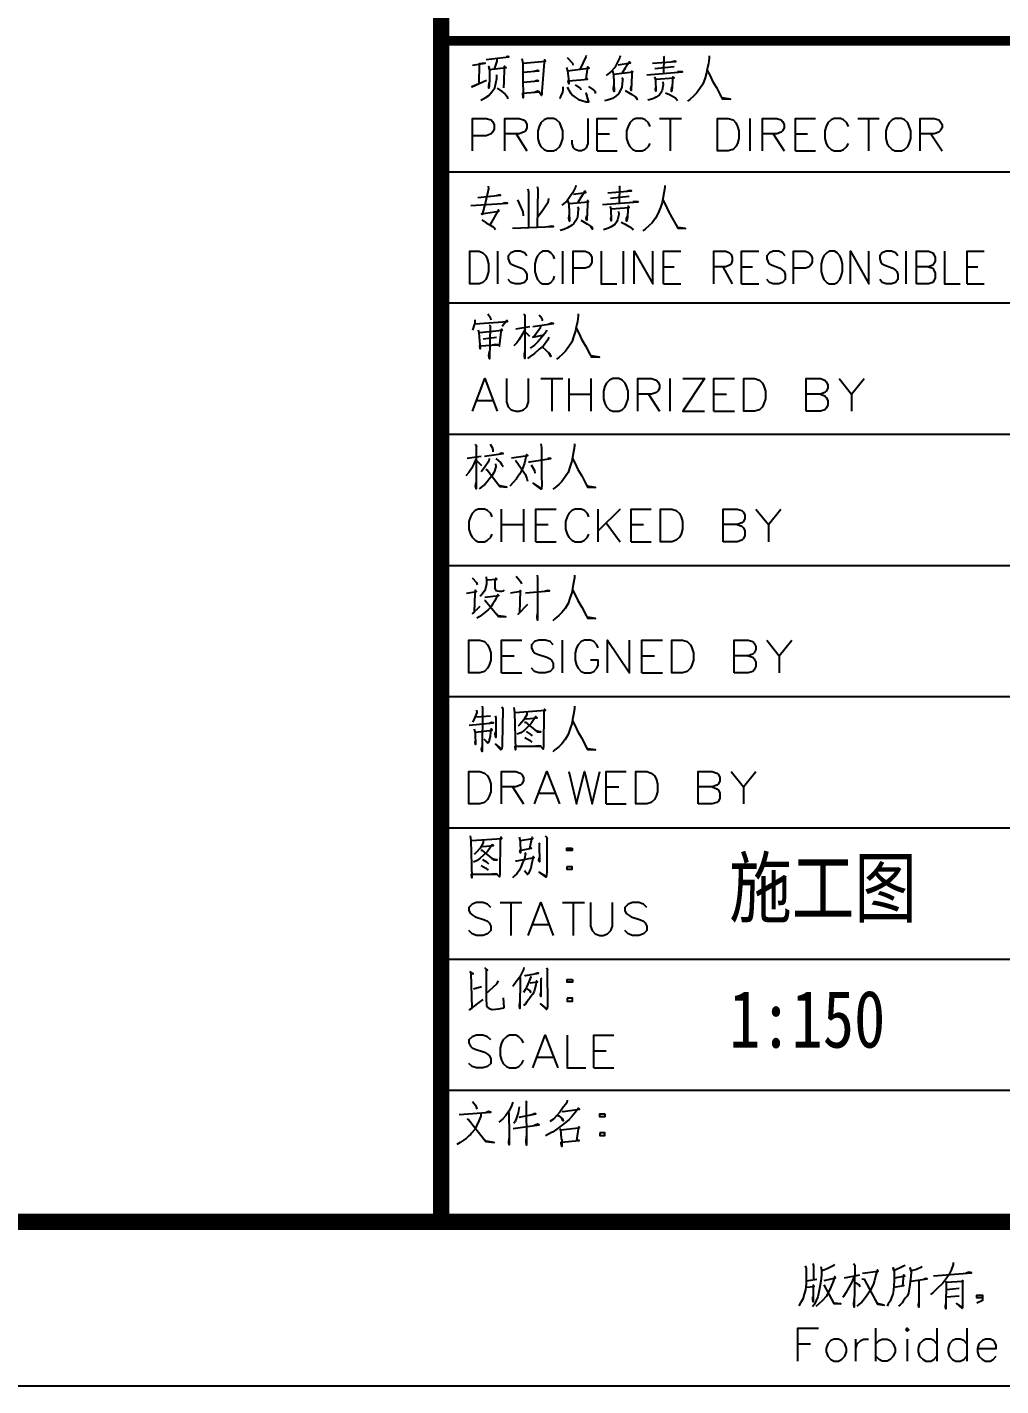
# Model space of a CAD drawing. Extents: x 1417642 to 3570900, y 124798 to 1191112.
# Drawn here: x 1602556 to 1611462, y 124798 to 137223 of the extents above; entities that cross this region are included whole.
import ezdxf

# ---------------------------------------------------------------- set-up
doc = ezdxf.new("R2010")
doc.units = 0
doc.header["$LTSCALE"] = 1000
doc.header["$MEASUREMENT"] = 0
for name, color, linetype in [('PUB_TITLE', 4, 'CONTINUOUS'), ('TEXT', 7, 'CONTINUOUS'), ('图戳', 211, 'CONTINUOUS')]:
    doc.layers.add(name, color=color, linetype=linetype)
doc.styles.add('HZSJ', font='')
doc.styles.get('HZSJ').set_extended_font_data('FangSong_GB2312')

msp = doc.modelspace()

# ---------------------------------------------------------------- linework, layer by layer
at = {"layer": 'PUB_TITLE'}
msp.add_lwpolyline([(1417642.3, 124798.4), (1618342.3, 124798.4), (1618342.3, 250948.4), (1417642.3, 250948.4)], close=True, dxfattribs=at)
at = {"layer": 'PUB_TITLE', "const_width": 150}
msp.add_lwpolyline([(1421392.3, 126298.4), (1616842.3, 126298.4), (1616842.3, 249448.4), (1421392.3, 249448.4)], close=True, dxfattribs=at)
at = {"layer": '图戳'}
for p, q in [((1616842.3, 135898.4), (1606342.3, 135898.4)), ((1616842.3, 134698.4), (1606342.3, 134698.4)), ((1616842.3, 133498.4), (1606342.3, 133498.4)), ((1616842.3, 132298.4), (1606342.3, 132298.4)), ((1616842.3, 131098.4), (1606342.3, 131098.4)), ((1616842.3, 129898.4), (1606342.3, 129898.4)), ((1616842.3, 128698.4), (1606342.3, 128698.4)), ((1616842.3, 127498.4), (1606342.3, 127498.4)), ((1606342.3, 126298.4), (1616842.3, 126298.4))]:
    msp.add_line(p, q, dxfattribs=at)
for points, const_width in [([(1606342.3, 249448.4), (1606342.3, 126298.4)], 150), ([(1616842.3, 137098.4), (1606342.3, 137098.4)], 90)]:
    msp.add_lwpolyline(points, dxfattribs=dict(at, const_width=const_width))
for points in [[(1606755.6, 136927.6), (1606858, 136941.2), (1606960.4, 136951.5), (1606953.6, 136954.9), (1606936.5, 136951.5)], [(1606830.7, 136838.8), (1606854.6, 136913.9), (1606854.6, 136937.8)], [(1607079.9, 136937.8), (1607090.2, 136893.4), (1607090.2, 136729.5), (1607093.6, 136620.3), (1607093.6, 136575.9), (1607090.2, 136620.3), (1607240.4, 136630.5), (1607223.3, 136637.3), (1607196, 136627.1)], [(1607093.6, 136893.4), (1607298.5, 136913.9), (1607288.2, 136924.1), (1607284.8, 136903.7), (1607264.3, 136633.9), (1607264.3, 136610), (1607260.9, 136599.8), (1607237, 136633.9)], [(1607496.5, 136944.6), (1607544.3, 136893.4), (1607547.7, 136876.3)], [(1607670.6, 136965.1), (1607667.2, 136951.5), (1607612.6, 136835.4)], [(1607981.3, 136961.7), (1607977.9, 136944.6), (1607954, 136896.8), (1607930.1, 136855.9), (1607899.4, 136818.3), (1607851.6, 136780.7)], [(1608377.4, 136958.3), (1608380.8, 136951.5), (1608377.4, 136804.6)], [(1608793.9, 136961.7), (1608793.9, 136941.2), (1608787.1, 136890), (1608776.9, 136838.8), (1608770, 136804.6), (1608756.4, 136760.3), (1608735.9, 136702.2), (1608708.6, 136661.2), (1608677.9, 136620.3), (1608650.5, 136593), (1608616.4, 136562.2), (1608595.9, 136545.2)], [(1606629.2, 136876.3), (1606745.3, 136893.4), (1606690.7, 136886.6), (1606687.3, 136705.6), (1606622.4, 136678.3), (1606759, 136739.8)], [(1606916, 136668.1), (1606916, 136695.4), (1606919.5, 136702.2), (1606922.9, 136866.1), (1606936.5, 136852.4), (1606786.3, 136832), (1606779.5, 136862.7), (1606786.3, 136835.4), (1606786.3, 136750), (1606782.9, 136685.1), (1606779.5, 136664.7), (1606779.5, 136678.3), (1606782.9, 136715.9)], [(1607093.6, 136811.5), (1607237, 136825.1), (1607223.3, 136828.5), (1607192.6, 136818.3)], [(1607489.7, 136855.9), (1607499.9, 136825.1), (1607506.7, 136750), (1607510.1, 136705.6), (1607503.3, 136732.9), (1607619.4, 136743.2), (1607680.9, 136746.6), (1607670.6, 136746.6), (1607684.3, 136859.3), (1607697.9, 136849), (1607663.8, 136842.2), (1607499.9, 136821.7)], [(1607909.6, 136821.7), (1607919.9, 136791), (1607926.7, 136633.9), (1607919.9, 136657.8), (1607923.3, 136688.6)], [(1607923.3, 136794.4), (1608097.4, 136814.9), (1608087.2, 136821.7), (1608087.2, 136787.6), (1608083.8, 136715.9), (1608080.3, 136644.2), (1608076.9, 136657.8), (1608080.3, 136685.1)], [(1607960.8, 136879.8), (1608073.5, 136896.8), (1608066.7, 136907.1), (1608025.7, 136849), (1607998.4, 136804.6)], [(1608223.7, 136787.6), (1608551.5, 136814.9), (1608531, 136814.9), (1608503.7, 136814.9)], [(1608275, 136893.4), (1608490.1, 136910.5), (1608479.8, 136913.9), (1608452.5, 136907.1)], [(1608473, 136859.3), (1608298.9, 136842.2)], [(1608776.9, 136828.5), (1608800.8, 136784.2), (1608824.7, 136729.5), (1608862.2, 136671.5), (1608896.4, 136603.2), (1608913.5, 136569.1), (1608988.6, 136565.6), (1608913.5, 136575.9), (1608896.4, 136599.8)], [(1606704.4, 136555.4), (1606745.3, 136575.9), (1606779.5, 136599.8), (1606806.8, 136630.5), (1606834.1, 136668.1), (1606844.3, 136712.5), (1606851.2, 136753.4), (1606851.2, 136787.6)], [(1607093.6, 136719.3), (1607233.6, 136732.9), (1607219.9, 136736.4), (1607196, 136726.1)], [(1607455.5, 136678.3), (1607455.5, 136654.4), (1607452.1, 136627.1), (1607441.9, 136603.2), (1607431.6, 136579.3), (1607428.2, 136569.1)], [(1607496.5, 136674.9), (1607510.1, 136647.6), (1607527.2, 136623.7), (1607547.7, 136599.8), (1607571.6, 136579.3), (1607598.9, 136562.2), (1607629.6, 136552), (1607670.6, 136541.7), (1607694.5, 136541.7), (1607670.6, 136620.3), (1607687.7, 136541.7), (1607691.1, 136541.7)], [(1607568.2, 136695.4), (1607609.2, 136668.1), (1607616, 136661.2), (1607619.4, 136651)], [(1607691.1, 136681.7), (1607738.9, 136647.6), (1607749.2, 136637.3), (1607756, 136616.9)], [(1607995, 136763.7), (1608005.2, 136750), (1608001.8, 136739.8), (1607995, 136674.9), (1607981.3, 136640.8), (1607964.3, 136613.4), (1607940.4, 136593), (1607909.6, 136572.5), (1607872.1, 136558.8), (1607837.9, 136548.6)], [(1608370.6, 136722.7), (1608374, 136695.4), (1608363.7, 136647.6), (1608353.5, 136623.7), (1608339.8, 136603.2), (1608309.1, 136582.7), (1608278.4, 136569.1), (1608234, 136555.4)], [(1608295.5, 136770.5), (1608302.3, 136743.2), (1608305.7, 136637.3), (1608302.3, 136654.4), (1608305.7, 136674.9)], [(1608305.7, 136746.6), (1608473, 136760.3), (1608462.8, 136770.5), (1608459.3, 136743.2), (1608455.9, 136668.1), (1608449.1, 136633.9), (1608449.1, 136657.8), (1608455.9, 136678.3)], [(1606854.6, 136664.7), (1606895.6, 136637.3), (1606929.7, 136610), (1606943.4, 136593), (1606953.6, 136569.1)], [(1608025.7, 136644.2), (1608087.2, 136606.6), (1608114.5, 136589.5), (1608128.1, 136579.3), (1608135, 136562.2), (1608117.9, 136586.1)], [(1608394.5, 136623.7), (1608432, 136606.6), (1608466.2, 136589.5), (1608486.7, 136575.9), (1608496.9, 136565.6), (1608503.7, 136552)], [(1606629.2, 136091), (1606629.2, 136388.1), (1606755.6, 136388.1), (1606800, 136374.4), (1606813.6, 136360.8), (1606827.3, 136333.5), (1606827.3, 136289.1), (1606813.6, 136261.8), (1606800, 136248.1), (1606755.6, 136231), (1606629.2, 136231)], [(1606926.3, 136091), (1606926.3, 136388.1), (1607056, 136388.1), (1607097, 136374.4), (1607114.1, 136360.8), (1607127.7, 136333.5), (1607127.7, 136302.7), (1607114.1, 136275.4), (1607097, 136261.8), (1607056, 136248.1), (1606926.3, 136248.1)], [(1607312.1, 136388.1), (1607284.8, 136374.4), (1607254.1, 136347.1), (1607240.4, 136316.4), (1607226.8, 136275.4), (1607226.8, 136203.7), (1607240.4, 136159.3), (1607254.1, 136132), (1607284.8, 136104.7), (1607312.1, 136091), (1607370.2, 136091), (1607397.5, 136104.7), (1607428.2, 136132), (1607441.9, 136159.3), (1607455.5, 136203.7), (1607455.5, 136275.4), (1607441.9, 136316.4), (1607428.2, 136347.1), (1607397.5, 136374.4), (1607370.2, 136388.1), (1607312.1, 136388.1), (1607312.1, 136388.1)], [(1607684.3, 136388.1), (1607684.3, 136159.3), (1607670.6, 136118.4), (1607653.5, 136104.7), (1607626.2, 136091), (1607598.9, 136091), (1607568.2, 136104.7), (1607554.5, 136118.4), (1607540.9, 136159.3), (1607540.9, 136190.1)], [(1607769.6, 136091), (1607769.6, 136388.1), (1607954, 136388.1)], [(1608254.5, 136316.4), (1608240.8, 136347.1), (1608210.1, 136374.4), (1608182.8, 136388.1), (1608124.7, 136388.1), (1608097.4, 136374.4), (1608070.1, 136347.1), (1608053, 136316.4), (1608039.4, 136275.4), (1608039.4, 136203.7), (1608053, 136159.3), (1608070.1, 136132), (1608097.4, 136104.7), (1608124.7, 136091), (1608182.8, 136091), (1608210.1, 136104.7), (1608240.8, 136132), (1608254.5, 136159.3)], [(1608339.8, 136388.1), (1608541.3, 136388.1)], [(1608438.9, 136388.1), (1608438.9, 136091)], [(1608869.1, 136091), (1608869.1, 136388.1), (1608968.1, 136388.1), (1609012.5, 136374.4), (1609039.8, 136347.1), (1609053.4, 136316.4), (1609067.1, 136275.4), (1609067.1, 136203.7), (1609053.4, 136159.3), (1609039.8, 136132), (1609012.5, 136104.7), (1608968.1, 136091), (1608869.1, 136091), (1608869.1, 136091)], [(1609169.5, 136091), (1609169.5, 136388.1)], [(1609282.2, 136091), (1609282.2, 136388.1), (1609412, 136388.1), (1609452.9, 136374.4), (1609466.6, 136360.8), (1609480.2, 136333.5), (1609480.2, 136302.7), (1609466.6, 136275.4), (1609452.9, 136261.8), (1609412, 136248.1), (1609282.2, 136248.1)], [(1609582.7, 136091), (1609582.7, 136388.1), (1609767, 136388.1)], [(1610067.5, 136316.4), (1610053.9, 136347.1), (1610023.1, 136374.4), (1609995.8, 136388.1), (1609937.8, 136388.1), (1609910.4, 136374.4), (1609879.7, 136347.1), (1609866.1, 136316.4), (1609852.4, 136275.4), (1609852.4, 136203.7), (1609866.1, 136159.3), (1609879.7, 136132), (1609910.4, 136104.7), (1609937.8, 136091), (1609995.8, 136091), (1610023.1, 136104.7), (1610053.9, 136132), (1610067.5, 136159.3)], [(1610152.9, 136388.1), (1610350.9, 136388.1)], [(1610251.9, 136388.1), (1610251.9, 136091)], [(1610494.3, 136388.1), (1610467, 136374.4), (1610439.7, 136347.1), (1610422.6, 136316.4), (1610408.9, 136275.4), (1610408.9, 136203.7), (1610422.6, 136159.3), (1610439.7, 136132), (1610467, 136104.7), (1610494.3, 136091), (1610552.3, 136091), (1610579.7, 136104.7), (1610610.4, 136132), (1610624.1, 136159.3), (1610637.7, 136203.7), (1610637.7, 136275.4), (1610624.1, 136316.4), (1610610.4, 136347.1), (1610579.7, 136374.4), (1610552.3, 136388.1), (1610494.3, 136388.1), (1610494.3, 136388.1)], [(1610723.1, 136091), (1610723.1, 136388.1), (1610852.8, 136388.1), (1610893.8, 136374.4), (1610907.4, 136360.8), (1610924.5, 136333.5), (1610924.5, 136302.7), (1610907.4, 136275.4), (1610893.8, 136261.8), (1610852.8, 136248.1), (1610723.1, 136248.1)], [(1607028.7, 136248.1), (1607127.7, 136091)], [(1607769.6, 136248.1), (1607882.3, 136248.1)], [(1609381.2, 136248.1), (1609480.2, 136091)], [(1609582.7, 136248.1), (1609695.3, 136248.1)], [(1610822.1, 136248.1), (1610924.5, 136091)], [(1607769.6, 136091), (1607954, 136091)], [(1609582.7, 136091), (1609767, 136091)], [(1606677, 135664.2), (1606885.3, 135688.1), (1606871.7, 135688.1), (1606847.8, 135681.3)], [(1606772.6, 135770.1), (1606776.1, 135746.2), (1606748.7, 135623.3), (1606718, 135510.6), (1606711.2, 135517.4), (1606871.7, 135541.3), (1606868.2, 135551.6), (1606789.7, 135418.4)], [(1607134.6, 135746.2), (1607141.4, 135715.5), (1607141.4, 135391.1)], [(1607219.9, 135766.7), (1607226.8, 135742.8), (1607219.9, 135394.5)], [(1607575, 135776.9), (1607571.6, 135759.8), (1607547.7, 135712), (1607520.4, 135671.1), (1607493.1, 135633.5), (1607445.3, 135596)], [(1607554.5, 135695), (1607667.2, 135712), (1607657, 135722.3), (1607619.4, 135664.2), (1607592.1, 135619.9)], [(1607868.7, 135708.6), (1608083.8, 135725.7), (1608070.1, 135729.1), (1608042.8, 135722.3)], [(1607971.1, 135773.5), (1607974.5, 135763.3), (1607971.1, 135619.9)], [(1608387.6, 135776.9), (1608387.6, 135756.4), (1608380.8, 135705.2), (1608370.6, 135654), (1608363.7, 135619.9), (1608350.1, 135575.5), (1608326.2, 135517.4), (1608302.3, 135476.5), (1608271.6, 135435.5), (1608244.2, 135408.2), (1608210.1, 135377.4), (1608186.2, 135360.4)], [(1606615.6, 135592.5), (1606950.2, 135613), (1606933.1, 135616.4), (1606912.6, 135613)], [(1607042.4, 135643.8), (1607090.2, 135534.5), (1607093.6, 135496.9)], [(1607325.8, 135657.4), (1607318.9, 135616.4), (1607274.6, 135551.6), (1607223.3, 135483.3)], [(1607588.7, 135578.9), (1607598.9, 135565.2), (1607595.5, 135555), (1607588.7, 135486.7), (1607575, 135456), (1607557.9, 135428.7), (1607534, 135408.2), (1607499.9, 135387.7), (1607465.8, 135374), (1607431.6, 135363.8)], [(1607499.9, 135636.9), (1607510.1, 135606.2), (1607517, 135449.1), (1607510.1, 135473), (1607513.6, 135503.8)], [(1607513.6, 135609.6), (1607691.1, 135626.7), (1607680.9, 135636.9), (1607680.9, 135602.8), (1607677.5, 135531.1), (1607674, 135459.4), (1607670.6, 135473), (1607674, 135500.4)], [(1607817.4, 135602.8), (1608145.2, 135626.7), (1608124.7, 135630.1), (1608097.4, 135626.7)], [(1607889.1, 135585.7), (1607896, 135558.4), (1607899.4, 135452.6), (1607896, 135469.6), (1607899.4, 135490.1)], [(1608063.3, 135674.5), (1607892.6, 135657.4)], [(1607899.4, 135561.8), (1608063.3, 135575.5), (1608053, 135585.7), (1608049.6, 135558.4), (1608046.2, 135483.3), (1608039.4, 135449.1), (1608039.4, 135473), (1608046.2, 135493.5)], [(1608370.6, 135643.8), (1608394.5, 135599.4), (1608418.4, 135544.7), (1608452.5, 135483.3), (1608490.1, 135418.4), (1608507.1, 135384.3), (1608578.8, 135380.9), (1608507.1, 135391.1), (1608490.1, 135415)], [(1606714.6, 135462.8), (1606755.6, 135435.5), (1606782.9, 135418.4), (1606813.6, 135401.3), (1606827.3, 135387.7), (1606837.5, 135370.6)], [(1607619.4, 135459.4), (1607680.9, 135421.8), (1607708.2, 135404.8), (1607721.8, 135394.5), (1607728.7, 135377.4), (1607711.6, 135401.3)], [(1607964.3, 135537.9), (1607967.7, 135510.6), (1607957.4, 135462.8), (1607947.2, 135438.9), (1607930.1, 135418.4), (1607899.4, 135397.9), (1607872.1, 135384.3), (1607827.7, 135370.6)], [(1607988.2, 135438.9), (1608025.7, 135421.8), (1608056.4, 135404.8), (1608080.3, 135391.1), (1608090.6, 135380.9), (1608097.4, 135367.2)], [(1606994.6, 135384.3), (1607370.2, 135401.3), (1607356.5, 135404.8), (1607318.9, 135397.9)], [(1606605.3, 134875.5), (1606605.3, 135176), (1606690.7, 135176), (1606724.8, 135158.9), (1606752.2, 135131.6), (1606762.4, 135104.3), (1606776.1, 135059.9), (1606776.1, 134988.2), (1606762.4, 134947.2), (1606752.2, 134916.5), (1606724.8, 134889.2), (1606690.7, 134875.5), (1606605.3, 134875.5), (1606605.3, 134875.5)], [(1606861.4, 134875.5), (1606861.4, 135176)], [(1607127.7, 135131.6), (1607103.8, 135158.9), (1607066.3, 135176), (1607018.5, 135176), (1606980.9, 135158.9), (1606957, 135131.6), (1606957, 135104.3), (1606967.3, 135073.6), (1606980.9, 135059.9), (1607004.8, 135046.2), (1607076.5, 135018.9), (1607103.8, 135001.9), (1607114.1, 134988.2), (1607127.7, 134960.9), (1607127.7, 134916.5), (1607103.8, 134889.2), (1607066.3, 134875.5), (1607018.5, 134875.5), (1606980.9, 134889.2), (1606957, 134916.5)], [(1607380.4, 135104.3), (1607370.2, 135131.6), (1607346.3, 135158.9), (1607322.4, 135176), (1607271.1, 135176), (1607247.2, 135158.9), (1607223.3, 135131.6), (1607213.1, 135104.3), (1607199.4, 135059.9), (1607199.4, 134988.2), (1607213.1, 134947.2), (1607223.3, 134916.5), (1607247.2, 134889.2), (1607271.1, 134875.5), (1607322.4, 134875.5), (1607346.3, 134889.2), (1607370.2, 134916.5), (1607380.4, 134947.2)], [(1607455.5, 134875.5), (1607455.5, 135176)], [(1607551.1, 134875.5), (1607551.1, 135176), (1607660.4, 135176), (1607697.9, 135158.9), (1607708.2, 135145.3), (1607721.8, 135117.9), (1607721.8, 135073.6), (1607708.2, 135046.2), (1607697.9, 135032.6), (1607660.4, 135018.9), (1607551.1, 135018.9)], [(1607807.2, 135176), (1607807.2, 134875.5), (1607950.6, 134875.5)], [(1608012.1, 134875.5), (1608012.1, 135176)], [(1608107.7, 134875.5), (1608107.7, 135176), (1608278.4, 134875.5), (1608278.4, 135176)], [(1608377.4, 134875.5), (1608377.4, 135176), (1608534.5, 135176)], [(1608838.3, 134875.5), (1608838.3, 135176), (1608947.6, 135176), (1608981.7, 135158.9), (1608995.4, 135145.3), (1609005.6, 135117.9), (1609005.6, 135087.2), (1608995.4, 135059.9), (1608981.7, 135046.2), (1608947.6, 135032.6), (1608838.3, 135032.6)], [(1609091, 134875.5), (1609091, 135176), (1609248.1, 135176)], [(1609490.5, 135131.6), (1609466.6, 135158.9), (1609432.4, 135176), (1609381.2, 135176), (1609347.1, 135158.9), (1609323.2, 135131.6), (1609323.2, 135104.3), (1609333.4, 135073.6), (1609347.1, 135059.9), (1609371, 135046.2), (1609442.7, 135018.9), (1609466.6, 135001.9), (1609480.2, 134988.2), (1609490.5, 134960.9), (1609490.5, 134916.5), (1609466.6, 134889.2), (1609432.4, 134875.5), (1609381.2, 134875.5), (1609347.1, 134889.2), (1609323.2, 134916.5)], [(1609565.6, 134875.5), (1609565.6, 135176), (1609674.9, 135176), (1609709, 135158.9), (1609722.7, 135145.3), (1609736.3, 135117.9), (1609736.3, 135073.6), (1609722.7, 135046.2), (1609709, 135032.6), (1609674.9, 135018.9), (1609565.6, 135018.9)], [(1609893.4, 135176), (1609869.5, 135158.9), (1609842.2, 135131.6), (1609831.9, 135104.3), (1609818.3, 135059.9), (1609818.3, 134988.2), (1609831.9, 134947.2), (1609842.2, 134916.5), (1609869.5, 134889.2), (1609893.4, 134875.5), (1609941.2, 134875.5), (1609965.1, 134889.2), (1609989, 134916.5), (1610002.6, 134947.2), (1610012.9, 134988.2), (1610012.9, 135059.9), (1610002.6, 135104.3), (1609989, 135131.6), (1609965.1, 135158.9), (1609941.2, 135176), (1609893.4, 135176), (1609893.4, 135176)], [(1610088, 134875.5), (1610088, 135176), (1610255.3, 134875.5), (1610255.3, 135176)], [(1610521.6, 135131.6), (1610497.7, 135158.9), (1610463.6, 135176), (1610412.4, 135176), (1610378.2, 135158.9), (1610354.3, 135131.6), (1610354.3, 135104.3), (1610364.6, 135073.6), (1610378.2, 135059.9), (1610402.1, 135046.2), (1610473.8, 135018.9), (1610497.7, 135001.9), (1610511.4, 134988.2), (1610521.6, 134960.9), (1610521.6, 134916.5), (1610497.7, 134889.2), (1610463.6, 134875.5), (1610412.4, 134875.5), (1610378.2, 134889.2), (1610354.3, 134916.5)], [(1610596.7, 134875.5), (1610596.7, 135176)], [(1610692.3, 134875.5), (1610692.3, 135176), (1610801.6, 135176), (1610839.2, 135158.9), (1610849.4, 135145.3), (1610863.1, 135117.9), (1610863.1, 135087.2), (1610849.4, 135059.9), (1610839.2, 135046.2), (1610801.6, 135032.6), (1610692.3, 135032.6)], [(1610948.4, 135176), (1610948.4, 134875.5), (1611091.8, 134875.5)], [(1611153.3, 134875.5), (1611153.3, 135176), (1611310.3, 135176)], [(1608377.4, 135032.6), (1608473, 135032.6)], [(1608920.3, 135032.6), (1609005.6, 134875.5)], [(1609091, 135032.6), (1609190, 135032.6)], [(1610801.6, 135032.6), (1610839.2, 135018.9), (1610849.4, 135001.9), (1610863.1, 134974.5), (1610863.1, 134930.2), (1610849.4, 134902.8), (1610839.2, 134889.2), (1610801.6, 134875.5), (1610692.3, 134875.5)], [(1611153.3, 135032.6), (1611252.3, 135032.6)], [(1608377.4, 134875.5), (1608534.5, 134875.5)], [(1609091, 134875.5), (1609248.1, 134875.5)], [(1611153.3, 134875.5), (1611310.3, 134875.5)], [(1606769.2, 134602.4), (1606789.7, 134571.6), (1606796.5, 134547.7)], [(1607097, 134599), (1607110.7, 134585.3), (1607107.3, 134588.7), (1607107.3, 134192.7), (1607103.8, 134223.4), (1607107.3, 134257.5)], [(1607240.4, 134592.1), (1607264.3, 134561.4), (1607267.7, 134547.7), (1607264.3, 134537.5)], [(1607595.5, 134602.4), (1607595.5, 134581.9), (1607588.7, 134530.7), (1607578.4, 134479.5), (1607571.6, 134445.3), (1607557.9, 134400.9), (1607537.5, 134342.9), (1607510.1, 134301.9), (1607479.4, 134260.9), (1607452.1, 134233.6), (1607418, 134202.9), (1607397.5, 134185.8)], [(1606649.7, 134547.7), (1606649.7, 134517), (1606642.9, 134493.1), (1606636.1, 134469.2), (1606629.2, 134452.1)], [(1606649.7, 134510.2), (1606950.2, 134530.7), (1606943.4, 134540.9), (1606902.4, 134486.3)], [(1606680.5, 134455.6), (1606687.3, 134428.2), (1606700.9, 134281.4), (1606697.5, 134308.7), (1606861.4, 134319), (1606844.3, 134322.4), (1606806.8, 134315.6)], [(1606861.4, 134319), (1606875.1, 134305.3), (1606895.6, 134462.4), (1606902.4, 134448.7), (1606694.1, 134428.2)], [(1606782.9, 134499.9), (1606789.7, 134493.1), (1606786.3, 134189.2), (1606779.5, 134220), (1606786.3, 134257.5)], [(1607110.7, 134459), (1607079.9, 134407.8), (1607056, 134366.8), (1607035.5, 134336.1), (1607008.2, 134308.7)], [(1607155.1, 134482.9), (1607025.3, 134462.4)], [(1607110.7, 134438.5), (1607151.6, 134397.5)], [(1607305.3, 134452.1), (1607301.9, 134438.5), (1607264.3, 134387.3), (1607260.9, 134383.9), (1607230.2, 134349.7), (1607196, 134315.6), (1607158.5, 134288.3)], [(1607182.4, 134486.3), (1607370.2, 134513.6), (1607356.5, 134517), (1607329.2, 134506.8)], [(1607250.7, 134489.7), (1607247.2, 134469.2), (1607189.2, 134390.7), (1607182.4, 134387.3), (1607284.8, 134411.2)], [(1607578.4, 134469.2), (1607602.3, 134424.8), (1607626.2, 134370.2), (1607663.8, 134308.7), (1607697.9, 134243.9), (1607715, 134209.7), (1607790.1, 134206.3), (1607715, 134216.6), (1607697.9, 134240.5)], [(1606728.3, 134373.6), (1606847.8, 134387.3)], [(1607329.2, 134387.3), (1607318.9, 134363.4), (1607278, 134308.7), (1607240.4, 134278), (1607196, 134240.5), (1607158.5, 134213.1), (1607131.2, 134192.7)], [(1607267.7, 134298.5), (1607332.6, 134240.5), (1607346.3, 134213.1), (1607325.8, 134247.3)], [(1606629.2, 133711.2), (1606741.9, 134011.7), (1606854.6, 133711.2)], [(1606939.9, 134011.7), (1606939.9, 133796.6), (1606957, 133752.2), (1606984.3, 133724.9), (1607028.7, 133711.2), (1607056, 133711.2), (1607097, 133724.9), (1607127.7, 133752.2), (1607141.4, 133796.6), (1607141.4, 134011.7)], [(1607254.1, 134011.7), (1607455.5, 134011.7)], [(1607356.5, 134011.7), (1607356.5, 133711.2)], [(1607513.6, 133711.2), (1607513.6, 134011.7)], [(1607711.6, 134011.7), (1607711.6, 133711.2)], [(1607913, 134011.7), (1607882.3, 133994.6), (1607855, 133967.3), (1607841.3, 133940), (1607827.7, 133895.6), (1607827.7, 133823.9), (1607841.3, 133782.9), (1607855, 133752.2), (1607882.3, 133724.9), (1607913, 133711.2), (1607967.7, 133711.2), (1607998.4, 133724.9), (1608025.7, 133752.2), (1608039.4, 133782.9), (1608053, 133823.9), (1608053, 133895.6), (1608039.4, 133940), (1608025.7, 133967.3), (1607998.4, 133994.6), (1607967.7, 134011.7), (1607913, 134011.7), (1607913, 134011.7)], [(1608141.8, 133711.2), (1608141.8, 134011.7), (1608268.1, 134011.7), (1608312.5, 133994.6), (1608326.2, 133981), (1608339.8, 133953.6), (1608339.8, 133922.9), (1608326.2, 133895.6), (1608312.5, 133881.9), (1608268.1, 133868.3), (1608141.8, 133868.3)], [(1608438.9, 133711.2), (1608438.9, 134011.7)], [(1608554.9, 134011.7), (1608753, 134011.7), (1608554.9, 133711.2), (1608753, 133711.2)], [(1608838.3, 133711.2), (1608838.3, 134011.7), (1609026.1, 134011.7)], [(1609111.5, 133711.2), (1609111.5, 134011.7), (1609210.5, 134011.7), (1609254.9, 133994.6), (1609282.2, 133967.3), (1609295.9, 133940), (1609309.5, 133895.6), (1609309.5, 133823.9), (1609295.9, 133782.9), (1609282.2, 133752.2), (1609254.9, 133724.9), (1609210.5, 133711.2), (1609111.5, 133711.2), (1609111.5, 133711.2)], [(1609681.7, 133711.2), (1609681.7, 134011.7), (1609811.4, 134011.7), (1609852.4, 133994.6), (1609866.1, 133981), (1609879.7, 133953.6), (1609879.7, 133922.9), (1609866.1, 133895.6), (1609852.4, 133881.9), (1609811.4, 133868.3), (1609681.7, 133868.3)], [(1609982.2, 134011.7), (1610094.8, 133868.3), (1610210.9, 134011.7)], [(1607513.6, 133868.3), (1607711.6, 133868.3)], [(1608240.8, 133868.3), (1608339.8, 133711.2)], [(1608838.3, 133868.3), (1608954.4, 133868.3)], [(1609811.4, 133868.3), (1609852.4, 133851.2), (1609866.1, 133837.6), (1609879.7, 133810.2), (1609879.7, 133765.9), (1609866.1, 133738.5), (1609852.4, 133724.9), (1609811.4, 133711.2), (1609681.7, 133711.2)], [(1610094.8, 133868.3), (1610094.8, 133711.2)], [(1606670.2, 133810.2), (1606813.6, 133810.2)], [(1608838.3, 133711.2), (1609026.1, 133711.2)], [(1606653.1, 133410.8), (1606670.2, 133390.3), (1606663.4, 133397.1), (1606663.4, 133001), (1606656.6, 133024.9), (1606663.4, 133059.1)], [(1606738.5, 133301.5), (1606909.2, 133325.4), (1606895.6, 133328.8), (1606878.5, 133322)], [(1606789.7, 133410.8), (1606810.2, 133380), (1606817, 133359.5), (1606817, 133339.1)], [(1607254.1, 133414.2), (1607260.9, 133376.6), (1607260.9, 133130.8), (1607260.9, 133124), (1607264.3, 133038.6), (1607260.9, 133004.5), (1607257.5, 132997.6), (1607185.8, 133052.3), (1607257.5, 133004.5)], [(1607561.4, 133414.2), (1607561.4, 133390.3), (1607554.5, 133339.1), (1607544.3, 133287.8), (1607537.5, 133253.7), (1607523.8, 133209.3), (1607503.3, 133151.3), (1607476, 133110.3), (1607445.3, 133069.3), (1607418, 133042), (1607383.8, 133011.3), (1607363.3, 132997.6)], [(1606663.4, 133277.6), (1606642.9, 133229.8), (1606619, 133188.8), (1606595.1, 133151.3), (1606567.8, 133120.5)], [(1606707.8, 133298.1), (1606581.4, 133277.6)], [(1606666.8, 133260.5), (1606711.2, 133216.1)], [(1606840.9, 133229.8), (1606844.3, 133202.5), (1606827.3, 133154.7), (1606806.8, 133120.5), (1606782.9, 133089.8), (1606762.4, 133065.9), (1606741.9, 133042), (1606718, 133021.5), (1606690.7, 133001)], [(1606782.9, 133277.6), (1606779.5, 133253.7), (1606745.3, 133205.9), (1606721.4, 133171.8), (1606707.8, 133158.1)], [(1606844.3, 133277.6), (1606885.3, 133243.5), (1606895.6, 133226.4), (1606909.2, 133205.9)], [(1606987.7, 133284.4), (1607134.6, 133304.9), (1607124.3, 133315.2), (1607114.1, 133277.6), (1607103.8, 133236.6), (1607090.2, 133192.2), (1607062.9, 133137.6), (1607032.1, 133096.6), (1607028.7, 133089.8), (1607001.4, 133059.1), (1606970.7, 133024.9)], [(1607021.9, 133263.9), (1607110.7, 133134.2), (1607127.7, 133096.6), (1607131.2, 133072.7)], [(1607141.4, 133250.3), (1607151.6, 133246.9), (1607346.3, 133277.6), (1607332.6, 133281), (1607318.9, 133277.6)], [(1607165.3, 133219.6), (1607196, 133168.3), (1607199.4, 133144.4)], [(1607544.3, 133277.6), (1607568.2, 133233.2), (1607592.1, 133178.6), (1607629.6, 133120.5), (1607663.8, 133052.3), (1607680.9, 133018.1), (1607756, 133014.7), (1607680.9, 133024.9), (1607663.8, 133048.8)], [(1606752.2, 133182), (1606762.4, 133175.2), (1606878.5, 133021.5), (1606943.4, 133018.1), (1606881.9, 133028.4), (1606864.8, 133042)], [(1606810.2, 132745), (1606796.5, 132775.7), (1606765.8, 132803), (1606738.5, 132816.7), (1606680.5, 132816.7), (1606653.1, 132803), (1606625.8, 132775.7), (1606612.2, 132745), (1606595.1, 132704), (1606595.1, 132632.3), (1606612.2, 132587.9), (1606625.8, 132560.6), (1606653.1, 132533.3), (1606680.5, 132516.2), (1606738.5, 132516.2), (1606765.8, 132533.3), (1606796.5, 132560.6), (1606810.2, 132587.9)], [(1606895.6, 132516.2), (1606895.6, 132816.7)], [(1607097, 132816.7), (1607097, 132516.2)], [(1607209.7, 132516.2), (1607209.7, 132816.7), (1607394.1, 132816.7)], [(1607694.5, 132745), (1607680.9, 132775.7), (1607653.5, 132803), (1607622.8, 132816.7), (1607568.2, 132816.7), (1607537.5, 132803), (1607510.1, 132775.7), (1607496.5, 132745), (1607479.4, 132704), (1607479.4, 132632.3), (1607496.5, 132587.9), (1607510.1, 132560.6), (1607537.5, 132533.3), (1607568.2, 132516.2), (1607622.8, 132516.2), (1607653.5, 132533.3), (1607680.9, 132560.6), (1607694.5, 132587.9)], [(1607981.3, 132816.7), (1607779.9, 132618.6)], [(1607779.9, 132516.2), (1607779.9, 132816.7)], [(1608080.3, 132516.2), (1608080.3, 132816.7), (1608264.7, 132816.7)], [(1608350.1, 132516.2), (1608350.1, 132816.7), (1608452.5, 132816.7), (1608493.5, 132803), (1608524.2, 132775.7), (1608537.9, 132745), (1608551.5, 132704), (1608551.5, 132632.3), (1608537.9, 132587.9), (1608524.2, 132560.6), (1608493.5, 132533.3), (1608452.5, 132516.2), (1608350.1, 132516.2), (1608350.1, 132516.2)], [(1608923.7, 132516.2), (1608923.7, 132816.7), (1609050, 132816.7), (1609094.4, 132803), (1609108.1, 132789.3), (1609121.7, 132762), (1609121.7, 132731.3), (1609108.1, 132704), (1609094.4, 132690.3), (1609050, 132676.7), (1608923.7, 132676.7)], [(1609220.7, 132816.7), (1609336.8, 132676.7), (1609449.5, 132816.7)], [(1606895.6, 132676.7), (1607097, 132676.7)], [(1607209.7, 132676.7), (1607322.4, 132676.7)], [(1607851.6, 132690.3), (1607981.3, 132516.2)], [(1608080.3, 132676.7), (1608193, 132676.7)], [(1609050, 132676.7), (1609094.4, 132659.6), (1609108.1, 132645.9), (1609121.7, 132618.6), (1609121.7, 132574.2), (1609108.1, 132546.9), (1609094.4, 132533.3), (1609050, 132516.2), (1608923.7, 132516.2)], [(1609336.8, 132676.7), (1609336.8, 132516.2)], [(1607209.7, 132516.2), (1607394.1, 132516.2)], [(1608080.3, 132516.2), (1608264.7, 132516.2)], [(1607028.7, 132202.1), (1607056, 132167.9), (1607069.7, 132154.3), (1607076.5, 132133.8)], [(1607219.9, 132212.3), (1607223.3, 132188.4), (1607223.3, 131799.2), (1607219.9, 131826.5), (1607223.3, 131860.6)], [(1607561.4, 132212.3), (1607561.4, 132188.4), (1607554.5, 132140.6), (1607544.3, 132089.4), (1607537.5, 132051.8), (1607523.8, 132010.9), (1607503.3, 131952.8), (1607476, 131908.4), (1607445.3, 131870.9), (1607418, 131843.6), (1607383.8, 131812.8), (1607363.3, 131795.8)], [(1606625.8, 132188.4), (1606666.8, 132144), (1606673.6, 132123.5)], [(1606755.6, 132195.2), (1606759, 132164.5), (1606759, 132133.8), (1606752.2, 132103.1), (1606741.9, 132072.3), (1606728.3, 132051.8), (1606714.6, 132034.8), (1606700.9, 132017.7)], [(1606762.4, 132167.9), (1606851.2, 132174.8), (1606844.3, 132185), (1606834.1, 132157.7), (1606834.1, 132137.2), (1606834.1, 132116.7), (1606834.1, 132092.8), (1606837.5, 132082.6), (1606844.3, 132072.3), (1606858, 132068.9), (1606875.1, 132065.5), (1606899, 132065.5), (1606912.6, 132068.9), (1606922.9, 132075.7)], [(1607544.3, 132079.2), (1607568.2, 132031.4), (1607592.1, 131980.1), (1607629.6, 131918.7), (1607663.8, 131853.8), (1607680.9, 131819.7), (1607756, 131816.3), (1607680.9, 131826.5), (1607663.8, 131850.4)], [(1606574.6, 132048.4), (1606666.8, 132062.1), (1606653.1, 132075.7), (1606649.7, 132048.4), (1606646.3, 131874.3), (1606629.2, 131860.6), (1606700.9, 131928.9)], [(1606741.9, 132010.9), (1606871.7, 132024.5), (1606861.4, 132034.8), (1606847.8, 132010.9), (1606834.1, 131976.7), (1606817, 131949.4), (1606800, 131925.5), (1606772.6, 131894.8), (1606741.9, 131870.9), (1606711.2, 131847), (1606690.7, 131829.9), (1606670.2, 131819.7)], [(1606738.5, 131980.1), (1606745.3, 131980.1), (1606868.2, 131833.3), (1606933.1, 131829.9), (1606868.2, 131840.2), (1606851.2, 131853.8)], [(1606977.5, 132051.8), (1607073.1, 132065.5), (1607066.3, 132072.3), (1607059.4, 131867.5), (1607045.8, 131853.8), (1607134.6, 131946)], [(1607114.1, 132051.8), (1607332.6, 132068.9), (1607318.9, 132072.3), (1607291.6, 132065.5)], [(1606595.1, 131317.8), (1606595.1, 131618.2), (1606697.5, 131618.2), (1606738.5, 131604.6), (1606765.8, 131573.8), (1606782.9, 131546.5), (1606796.5, 131502.1), (1606796.5, 131433.8), (1606782.9, 131389.5), (1606765.8, 131362.1), (1606738.5, 131331.4), (1606697.5, 131317.8), (1606595.1, 131317.8), (1606595.1, 131317.8)], [(1606895.6, 131317.8), (1606895.6, 131618.2), (1607079.9, 131618.2)], [(1607366.7, 131573.8), (1607339.4, 131604.6), (1607295, 131618.2), (1607237, 131618.2), (1607196, 131604.6), (1607168.7, 131573.8), (1607168.7, 131546.5), (1607182.4, 131519.2), (1607196, 131502.1), (1607223.3, 131488.5), (1607308.7, 131461.2), (1607339.4, 131447.5), (1607353.1, 131433.8), (1607366.7, 131403.1), (1607366.7, 131362.1), (1607339.4, 131331.4), (1607295, 131317.8), (1607237, 131317.8), (1607196, 131331.4), (1607168.7, 131362.1)], [(1607452.1, 131317.8), (1607452.1, 131618.2)], [(1607779.9, 131546.5), (1607766.2, 131573.8), (1607738.9, 131604.6), (1607708.2, 131618.2), (1607653.5, 131618.2), (1607622.8, 131604.6), (1607595.5, 131573.8), (1607581.8, 131546.5), (1607568.2, 131502.1), (1607568.2, 131433.8), (1607581.8, 131389.5), (1607595.5, 131362.1), (1607622.8, 131331.4), (1607653.5, 131317.8), (1607708.2, 131317.8), (1607738.9, 131331.4), (1607766.2, 131362.1), (1607779.9, 131389.5), (1607779.9, 131433.8), (1607708.2, 131433.8)], [(1607865.2, 131317.8), (1607865.2, 131618.2), (1608066.7, 131317.8), (1608066.7, 131618.2)], [(1608179.4, 131317.8), (1608179.4, 131618.2), (1608367.2, 131618.2)], [(1608452.5, 131317.8), (1608452.5, 131618.2), (1608551.5, 131618.2), (1608592.5, 131604.6), (1608623.2, 131573.8), (1608636.9, 131546.5), (1608650.5, 131502.1), (1608650.5, 131433.8), (1608636.9, 131389.5), (1608623.2, 131362.1), (1608592.5, 131331.4), (1608551.5, 131317.8), (1608452.5, 131317.8), (1608452.5, 131317.8)], [(1609022.7, 131317.8), (1609022.7, 131618.2), (1609152.5, 131618.2), (1609193.4, 131604.6), (1609207.1, 131590.9), (1609220.7, 131560.2), (1609220.7, 131532.9), (1609207.1, 131502.1), (1609193.4, 131488.5), (1609152.5, 131474.8), (1609022.7, 131474.8)], [(1609323.2, 131618.2), (1609435.9, 131474.8), (1609551.9, 131618.2)], [(1606895.6, 131474.8), (1607011.6, 131474.8)], [(1608179.4, 131474.8), (1608295.5, 131474.8)], [(1609152.5, 131474.8), (1609193.4, 131461.2), (1609207.1, 131447.5), (1609220.7, 131416.8), (1609220.7, 131375.8), (1609207.1, 131345.1), (1609193.4, 131331.4), (1609152.5, 131317.8), (1609022.7, 131317.8)], [(1609435.9, 131474.8), (1609435.9, 131317.8)], [(1606895.6, 131317.8), (1607079.9, 131317.8)], [(1608179.4, 131317.8), (1608367.2, 131317.8)], [(1606666.8, 130976.3), (1606670.2, 130955.8), (1606642.9, 130887.5), (1606629.2, 130867.1)], [(1606718, 131013.9), (1606721.4, 130996.8), (1606718, 130600.7), (1606711.2, 130621.2), (1606718, 130645.1)], [(1606899, 131007), (1606905.8, 130986.6), (1606902.4, 130665.6), (1606902.4, 130645.1), (1606899, 130628.1), (1606895.6, 130621.2), (1606888.7, 130614.4), (1606840.9, 130665.6), (1606895.6, 130621.2)], [(1607008.2, 131000.2), (1607015.1, 130955.8), (1607021.9, 130614.4), (1607018.5, 130648.5), (1607254.1, 130648.5), (1607237, 130652), (1607206.3, 130648.5)], [(1607018.5, 130955.8), (1607298.5, 130976.3), (1607288.2, 130986.6), (1607281.4, 130955.8), (1607278, 130655.4), (1607274.6, 130621.2), (1607250.7, 130648.5)], [(1607561.4, 131013.9), (1607561.4, 130990), (1607554.5, 130938.8), (1607544.3, 130891), (1607537.5, 130853.4), (1607523.8, 130809), (1607503.3, 130754.4), (1607476, 130710), (1607445.3, 130669), (1607418, 130641.7), (1607383.8, 130614.4), (1607363.3, 130597.3)], [(1606598.5, 130839.7), (1606820.4, 130860.2), (1606817, 130860.2), (1606803.4, 130863.6), (1606786.3, 130856.8)], [(1606666.8, 130914.9), (1606793.1, 130925.1)], [(1606837.5, 130925.1), (1606844.3, 130908), (1606844.3, 130727.1), (1606837.5, 130757.8), (1606840.9, 130778.3)], [(1607110.7, 130901.2), (1607124.3, 130897.8), (1607219.9, 130908), (1607209.7, 130918.3), (1607165.3, 130856.8), (1607131.2, 130822.7), (1607103.8, 130795.4), (1607073.1, 130771.5), (1607039, 130757.8)], [(1607127.7, 130952.4), (1607127.7, 130935.3), (1607100.4, 130887.5), (1607062.9, 130846.6), (1607045.8, 130829.5)], [(1607103.8, 130867.1), (1607114.1, 130867.1), (1607219.9, 130778.3), (1607254.1, 130778.3), (1607219.9, 130785.1), (1607202.9, 130791.9)], [(1607544.3, 130880.7), (1607568.2, 130832.9), (1607592.1, 130778.3), (1607629.6, 130720.2), (1607663.8, 130652), (1607680.9, 130617.8), (1607756, 130614.4), (1607680.9, 130624.6), (1607663.8, 130648.5)], [(1606646.3, 130805.6), (1606653.1, 130768), (1606653.1, 130761.2), (1606656.6, 130662.2), (1606653.1, 130682.7), (1606656.6, 130699.8)], [(1606656.6, 130774.9), (1606810.2, 130795.4), (1606800, 130805.6), (1606793.1, 130778.3), (1606789.7, 130737.3), (1606782.9, 130706.6), (1606779.5, 130686.1), (1606769.2, 130675.9), (1606738.5, 130710), (1606772.6, 130679.3)], [(1607107.3, 130727.1), (1607151.6, 130703.2), (1607172.1, 130686.1)], [(1607120.9, 130781.7), (1607158.5, 130757.8), (1607175.5, 130744.1)], [(1606595.1, 130119.3), (1606595.1, 130416.4), (1606697.5, 130416.4), (1606738.5, 130402.7), (1606765.8, 130375.4), (1606782.9, 130348.1), (1606796.5, 130303.7), (1606796.5, 130232), (1606782.9, 130191), (1606765.8, 130160.3), (1606738.5, 130133), (1606697.5, 130119.3), (1606595.1, 130119.3), (1606595.1, 130119.3)], [(1606895.6, 130119.3), (1606895.6, 130416.4), (1607025.3, 130416.4), (1607066.3, 130402.7), (1607079.9, 130389), (1607097, 130361.7), (1607097, 130331), (1607079.9, 130303.7), (1607066.3, 130290), (1607025.3, 130276.4), (1606895.6, 130276.4)], [(1607196, 130119.3), (1607308.7, 130416.4), (1607424.8, 130119.3)], [(1607510.1, 130416.4), (1607581.8, 130119.3), (1607653.5, 130416.4), (1607725.3, 130119.3), (1607793.5, 130416.4)], [(1607851.6, 130119.3), (1607851.6, 130416.4), (1608036, 130416.4)], [(1608124.7, 130119.3), (1608124.7, 130416.4), (1608223.7, 130416.4), (1608264.7, 130402.7), (1608295.5, 130375.4), (1608309.1, 130348.1), (1608322.8, 130303.7), (1608322.8, 130232), (1608309.1, 130191), (1608295.5, 130160.3), (1608264.7, 130133), (1608223.7, 130119.3), (1608124.7, 130119.3), (1608124.7, 130119.3)], [(1608694.9, 130119.3), (1608694.9, 130416.4), (1608821.3, 130416.4), (1608865.7, 130402.7), (1608879.3, 130389), (1608893, 130361.7), (1608893, 130331), (1608879.3, 130303.7), (1608865.7, 130290), (1608821.3, 130276.4), (1608694.9, 130276.4)], [(1608995.4, 130416.4), (1609108.1, 130276.4), (1609220.7, 130416.4)], [(1606994.6, 130276.4), (1607097, 130119.3)], [(1607237, 130218.3), (1607380.4, 130218.3)], [(1607851.6, 130276.4), (1607967.7, 130276.4)], [(1608821.3, 130276.4), (1608865.7, 130259.3), (1608879.3, 130245.6), (1608893, 130218.3), (1608893, 130173.9), (1608879.3, 130146.6), (1608865.7, 130133), (1608821.3, 130119.3), (1608694.9, 130119.3)], [(1609108.1, 130276.4), (1609108.1, 130119.3)], [(1607851.6, 130119.3), (1608036, 130119.3)], [(1606608.8, 129829.1), (1606615.6, 129784.7), (1606622.4, 129443.3), (1606619, 129477.4), (1606854.6, 129477.4), (1606837.5, 129480.8), (1606806.8, 129477.4)], [(1606619, 129784.7), (1606899, 129805.2), (1606888.7, 129815.4), (1606881.9, 129784.7), (1606878.5, 129484.2), (1606875.1, 129453.5), (1606851.2, 129477.4)], [(1606711.2, 129733.5), (1606724.8, 129730.1), (1606820.4, 129740.3), (1606810.2, 129747.1), (1606765.8, 129685.7), (1606731.7, 129651.5), (1606700.9, 129624.2), (1606673.6, 129603.7), (1606639.5, 129586.7)], [(1606728.3, 129781.3), (1606728.3, 129764.2), (1606700.9, 129716.4), (1606663.4, 129675.4), (1606646.3, 129658.4)], [(1607056, 129815.4), (1607066.3, 129781.3), (1607069.7, 129672), (1607062.9, 129692.5), (1607168.7, 129716.4), (1607155.1, 129713), (1607175.5, 129815.4), (1607179, 129801.8), (1607066.3, 129781.3)], [(1607237, 129764.2), (1607243.8, 129750.6), (1607240.4, 129747.1), (1607243.8, 129590.1), (1607237, 129600.3), (1607240.4, 129627.6)], [(1607295, 129829.1), (1607312.1, 129808.6), (1607308.7, 129805.2), (1607308.7, 129497.9), (1607305.3, 129467.2), (1607301.9, 129450.1), (1607240.4, 129494.5), (1607301.9, 129456.9), (1607308.7, 129470.6)], [(1607540.9, 129716.4), (1607540.9, 129692.5), (1607493.1, 129692.5), (1607493.1, 129716.4), (1607540.9, 129716.4), (1607540.9, 129716.4)], [(1606704.4, 129695.9), (1606714.6, 129695.9), (1606820.4, 129607.2), (1606854.6, 129607.2), (1606820.4, 129614), (1606803.4, 129620.8)], [(1606721.4, 129610.6), (1606759, 129590.1), (1606776.1, 129573)], [(1607107.3, 129675.4), (1607114.1, 129665.2), (1607103.8, 129617.4), (1607086.8, 129579.8), (1607073.1, 129542.3), (1607056, 129511.6), (1607035.5, 129480.8), (1607015.1, 129463.8), (1606994.6, 129443.3)], [(1607021.9, 129600.3), (1607028.7, 129600.3), (1607035.5, 129600.3), (1607192.6, 129631.1), (1607185.8, 129637.9), (1607182.4, 129620.8), (1607168.7, 129566.2), (1607161.9, 129532), (1607151.6, 129504.7), (1607141.4, 129484.2), (1607131.2, 129474), (1607103.8, 129508.1)], [(1606707.8, 129555.9), (1606752.2, 129532), (1606772.6, 129515)], [(1607493.1, 129545.7), (1607493.1, 129521.8), (1607540.9, 129521.8), (1607540.9, 129545.7), (1607493.1, 129545.7), (1607493.1, 129545.7)], [(1606796.5, 129173.5), (1606765.8, 129204.3), (1606724.8, 129217.9), (1606666.8, 129217.9), (1606625.8, 129204.3), (1606595.1, 129173.5), (1606595.1, 129146.2), (1606612.2, 129118.9), (1606625.8, 129105.2), (1606653.1, 129088.2), (1606738.5, 129060.9), (1606765.8, 129047.2), (1606782.9, 129033.5), (1606796.5, 129002.8), (1606796.5, 128961.8), (1606765.8, 128931.1), (1606724.8, 128917.5), (1606666.8, 128917.5), (1606625.8, 128931.1), (1606595.1, 128961.8)], [(1606881.9, 129217.9), (1607079.9, 129217.9)], [(1606980.9, 129217.9), (1606980.9, 128917.5)], [(1607138, 128917.5), (1607254.1, 129217.9), (1607366.7, 128917.5)], [(1607452.1, 129217.9), (1607653.5, 129217.9)], [(1607551.1, 129217.9), (1607551.1, 128917.5)], [(1607708.2, 129217.9), (1607708.2, 129002.8), (1607725.3, 128961.8), (1607752.6, 128931.1), (1607793.5, 128917.5), (1607824.3, 128917.5), (1607865.2, 128931.1), (1607896, 128961.8), (1607909.6, 129002.8), (1607909.6, 129217.9)], [(1608223.7, 129173.5), (1608193, 129204.3), (1608152, 129217.9), (1608094, 129217.9), (1608053, 129204.3), (1608022.3, 129173.5), (1608022.3, 129146.2), (1608036, 129118.9), (1608053, 129105.2), (1608080.3, 129088.2), (1608165.7, 129060.9), (1608193, 129047.2), (1608210.1, 129033.5), (1608223.7, 129002.8), (1608223.7, 128961.8), (1608193, 128931.1), (1608152, 128917.5), (1608094, 128917.5), (1608053, 128931.1), (1608022.3, 128961.8)], [(1607182.4, 129016.5), (1607322.4, 129016.5)], [(1606738.5, 128623.8), (1606765.8, 128599.9), (1606755.6, 128606.7), (1606755.6, 128535), (1606755.6, 128466.8), (1606755.6, 128401.9), (1606755.6, 128357.5), (1606755.6, 128354.1), (1606755.6, 128340.4), (1606759, 128275.5), (1606769.2, 128258.5), (1606782.9, 128248.2), (1606810.2, 128241.4), (1606871.7, 128244.8), (1606916, 128255.1), (1606919.5, 128258.5), (1606912.6, 128347.3)], [(1607100.4, 128623.8), (1607097, 128606.7), (1607059.4, 128531.6), (1607025.3, 128490.7), (1606998, 128449.7)], [(1607305.3, 128620.4), (1607318.9, 128606.7), (1607312.1, 128603.3), (1607315.5, 128272.1), (1607315.5, 128268.7), (1607312.1, 128248.2), (1607305.3, 128241.4), (1607250.7, 128292.6), (1607305.3, 128244.8), (1607312.1, 128258.5)], [(1606601.9, 128586.3), (1606636.1, 128565.8), (1606615.6, 128572.6), (1606622.4, 128251.6), (1606601.9, 128238), (1606728.3, 128330.2)], [(1606755.6, 128384.8), (1606851.2, 128473.6), (1606868.2, 128500.9)], [(1607066.3, 128531.6), (1607062.9, 128248.2), (1607059.4, 128268.7), (1607059.4, 128272.1), (1607062.9, 128302.9)], [(1607158.5, 128545.3), (1607161.9, 128538.5), (1607144.8, 128494.1), (1607127.7, 128449.7), (1607110.7, 128419), (1607097, 128395.1)], [(1607158.5, 128483.8), (1607223.3, 128494.1), (1607216.5, 128500.9), (1607209.7, 128466.8), (1607199.4, 128432.6), (1607192.6, 128405.3), (1607179, 128378), (1607161.9, 128357.5), (1607144.8, 128330.2), (1607127.7, 128309.7), (1607110.7, 128285.8), (1607097, 128275.5)], [(1607103.8, 128555.5), (1607110.7, 128552.1), (1607117.5, 128552.1), (1607233.6, 128572.6), (1607223.3, 128572.6), (1607206.3, 128565.8)], [(1607254.1, 128528.2), (1607260.9, 128521.4), (1607254.1, 128518), (1607254.1, 128357.5), (1607250.7, 128374.6), (1607254.1, 128395.1)], [(1607544.3, 128514.6), (1607544.3, 128490.7), (1607496.5, 128490.7), (1607496.5, 128514.6), (1607544.3, 128514.6), (1607544.3, 128514.6)], [(1606639.5, 128429.2), (1606711.2, 128449.7)], [(1607124.3, 128432.6), (1607155.1, 128412.1), (1607161.9, 128395.1)], [(1607496.5, 128343.8), (1607496.5, 128316.5), (1607544.3, 128316.5), (1607544.3, 128343.8), (1607496.5, 128343.8), (1607496.5, 128343.8)], [(1606796.5, 127961.4), (1606765.8, 127988.7), (1606724.8, 128005.8), (1606666.8, 128005.8), (1606625.8, 127988.7), (1606595.1, 127961.4), (1606595.1, 127934.1), (1606612.2, 127903.4), (1606625.8, 127889.7), (1606653.1, 127876.1), (1606738.5, 127848.8), (1606765.8, 127831.7), (1606782.9, 127818), (1606796.5, 127790.7), (1606796.5, 127746.3), (1606765.8, 127719), (1606724.8, 127705.4), (1606666.8, 127705.4), (1606625.8, 127719), (1606595.1, 127746.3)], [(1607097, 127934.1), (1607079.9, 127961.4), (1607052.6, 127988.7), (1607025.3, 128005.8), (1606967.3, 128005.8), (1606939.9, 127988.7), (1606909.2, 127961.4), (1606895.6, 127934.1), (1606881.9, 127889.7), (1606881.9, 127818), (1606895.6, 127777.1), (1606909.2, 127746.3), (1606939.9, 127719), (1606967.3, 127705.4), (1607025.3, 127705.4), (1607052.6, 127719), (1607079.9, 127746.3), (1607097, 127777.1)], [(1607182.4, 127705.4), (1607295, 128005.8), (1607411.1, 127705.4)], [(1607496.5, 128005.8), (1607496.5, 127705.4), (1607667.2, 127705.4)], [(1607738.9, 127705.4), (1607738.9, 128005.8), (1607923.3, 128005.8)], [(1607738.9, 127862.4), (1607851.6, 127862.4)], [(1607223.3, 127804.4), (1607366.7, 127804.4)], [(1607738.9, 127705.4), (1607923.3, 127705.4)], [(1606629.2, 127398.1), (1606653.1, 127367.3), (1606663.4, 127350.3), (1606670.2, 127329.8)], [(1606998, 127391.2), (1606984.3, 127350.3), (1606960.4, 127309.3), (1606933.1, 127271.7), (1606905.8, 127241), (1606885.3, 127220.5), (1606871.7, 127210.3)], [(1607117.5, 127404.9), (1607127.7, 127391.2), (1607120.9, 127398.1), (1607124.3, 126998.6), (1607120.9, 127029.3), (1607124.3, 127080.5)], [(1607496.5, 127411.7), (1607493.1, 127387.8), (1607452.1, 127336.6), (1607428.2, 127302.5), (1607400.9, 127271.7), (1607370.2, 127237.6), (1607336, 127217.1)], [(1606704.4, 127285.4), (1606704.4, 127264.9), (1606687.3, 127220.5), (1606670.2, 127183), (1606649.7, 127142), (1606619, 127107.8), (1606615.6, 127101), (1606595.1, 127083.9), (1606574.6, 127063.4), (1606543.9, 127043), (1606516.6, 127022.5), (1606485.8, 127005.4)], [(1606506.3, 127278.6), (1606796.5, 127302.5), (1606776.1, 127305.9), (1606755.6, 127299)], [(1606581.4, 127241), (1606591.7, 127234.2), (1606752.2, 127032.7), (1606827.3, 127022.5), (1606755.6, 127036.1), (1606731.7, 127056.6)], [(1606960.4, 127299), (1606963.8, 127097.6), (1606963.8, 127043), (1606963.8, 127002), (1606960.4, 127022.5), (1606963.8, 127060)], [(1607056, 127350.3), (1607045.8, 127295.6), (1607032.1, 127247.8), (1607018.5, 127217.1), (1607008.2, 127196.6)], [(1607056, 127254.7), (1607209.7, 127285.4), (1607192.6, 127285.4), (1607165.3, 127275.1)], [(1607448.7, 127309.3), (1607458.9, 127305.9), (1607609.2, 127329.8), (1607598.9, 127336.6), (1607571.6, 127302.5), (1607540.9, 127264.9), (1607513.6, 127234.2), (1607479.4, 127206.9), (1607441.9, 127176.1), (1607400.9, 127145.4), (1607359.9, 127118.1), (1607353.1, 127114.7), (1607325.8, 127101), (1607298.5, 127083.9)], [(1607411.1, 127271.7), (1607418, 127268.3), (1607455.5, 127237.6), (1607458.9, 127220.5), (1607445.3, 127244.4)], [(1607841.3, 127285.4), (1607841.3, 127258.1), (1607793.5, 127258.1), (1607793.5, 127285.4), (1607841.3, 127285.4), (1607841.3, 127285.4)], [(1607001.4, 127152.2), (1607240.4, 127186.4), (1607223.3, 127189.8), (1607192.6, 127179.5)], [(1607428.2, 127152.2), (1607435, 127142), (1607441.9, 127060), (1607445.3, 127049.8), (1607445.3, 126988.3), (1607441.9, 127015.6), (1607441.9, 127025.9), (1607605.7, 127043), (1607602.3, 127043), (1607585.3, 127043), (1607602.3, 127165.9), (1607609.2, 127159.1), (1607598.9, 127155.6), (1607438.4, 127135.2)], [(1607793.5, 127111.2), (1607793.5, 127087.3), (1607841.3, 127087.3), (1607841.3, 127111.2), (1607793.5, 127111.2), (1607793.5, 127111.2)], [(1609671.4, 125895.7), (1609681.7, 125871.8), (1609681.7, 125789.9), (1609681.7, 125731.8), (1609674.9, 125677.2), (1609664.6, 125636.2), (1609651, 125591.9), (1609630.5, 125557.7), (1609613.4, 125530.4)], [(1609814.8, 125888.9), (1609821.7, 125858.2), (1609821.7, 125813.8), (1609814.8, 125755.7), (1609808, 125704.5), (1609797.8, 125656.7), (1609787.5, 125612.3), (1609773.9, 125578.2), (1609756.8, 125544.1), (1609739.7, 125520.2)], [(1609743.1, 125916.2), (1609750, 125895.7), (1609750, 125769.4)], [(1609941.2, 125909.4), (1609934.3, 125899.1), (1609872.9, 125868.4), (1609828.5, 125851.3)], [(1610115.3, 125916.2), (1610129, 125899.1), (1610125.6, 125902.6), (1610122.1, 125516.7), (1610118.7, 125544.1), (1610122.1, 125585)], [(1610586.5, 125899.1), (1610572.8, 125892.3), (1610484.1, 125851.3), (1610477.2, 125878.7), (1610487.5, 125851.3), (1610487.5, 125762.6), (1610484.1, 125711.4), (1610480.6, 125673.8), (1610473.8, 125636.2), (1610463.6, 125605.5), (1610449.9, 125571.4), (1610432.8, 125547.5), (1610422.6, 125527)], [(1610743.6, 125885.5), (1610692.3, 125861.6), (1610641.1, 125851.3), (1610634.3, 125878.7), (1610641.1, 125837.7), (1610637.7, 125796.7), (1610634.3, 125752.3), (1610630.9, 125718.2), (1610624.1, 125684), (1610617.2, 125646.5), (1610607, 125619.2), (1610589.9, 125602.1), (1610572.8, 125578.2), (1610559.2, 125557.7), (1610542.1, 125540.6), (1610525, 125527)], [(1611026.9, 125926.5), (1611026.9, 125909.4), (1611006.5, 125854.8), (1610986, 125813.8), (1610968.9, 125786.5), (1610931.3, 125738.7), (1610876.7, 125684), (1610839.2, 125649.9), (1610818.7, 125632.8)], [(1609685.1, 125759.2), (1609780.7, 125772.8)], [(1609845.6, 125762.6), (1609951.4, 125786.5), (1609944.6, 125796.7), (1609927.5, 125752.3), (1609907, 125701.1), (1609890, 125660.1), (1609866.1, 125615.8), (1609831.9, 125578.2), (1609797.8, 125547.5), (1609770.5, 125523.6)], [(1610122.1, 125800.1), (1610098.2, 125745.5), (1610070.9, 125697.7), (1610043.6, 125649.9), (1610023.1, 125615.8), (1610016.3, 125605.5)], [(1610033.4, 125786.5), (1610173.4, 125813.8)], [(1610122.1, 125748.9), (1610163.1, 125725), (1610173.4, 125704.5)], [(1610197.3, 125827.4), (1610340.7, 125847.9), (1610333.8, 125858.2), (1610320.2, 125813.8), (1610306.5, 125762.6), (1610296.3, 125731.8), (1610282.6, 125697.7), (1610265.5, 125663.6), (1610238.2, 125626), (1610214.3, 125595.3), (1610190.4, 125564.5), (1610166.5, 125544.1), (1610146, 125527)], [(1610190.4, 125776.2), (1610210.9, 125772.8), (1610333.8, 125544.1), (1610395.3, 125537.2), (1610333.8, 125550.9), (1610309.9, 125588.4)], [(1610494.3, 125701.1), (1610501.1, 125704.5), (1610576.3, 125714.8), (1610566, 125711.4), (1610576.3, 125813.8), (1610583.1, 125800.1), (1610490.9, 125783.1)], [(1610637.7, 125755.7), (1610787.9, 125776.2), (1610777.7, 125779.6), (1610760.6, 125772.8)], [(1610712.8, 125762.6), (1610712.8, 125516.7), (1610709.4, 125533.8), (1610712.8, 125561.1)], [(1610846, 125803.5), (1611194.3, 125830.9), (1611173.8, 125837.7)], [(1610955.2, 125755.7), (1610962.1, 125745.5), (1610958.7, 125523.6), (1610958.7, 125503.1), (1610955.2, 125523.6), (1610958.7, 125547.5)], [(1610962.1, 125745.5), (1611112.3, 125755.7), (1611112.3, 125762.6), (1611119.1, 125755.7), (1611112.3, 125752.3), (1611112.3, 125520.2), (1611108.9, 125506.5), (1611057.7, 125550.9), (1611108.9, 125513.3)], [(1611173.8, 125837.7), (1611146.5, 125827.4)], [(1609681.7, 125701.1), (1609753.4, 125707.9), (1609746.6, 125718.2), (1609746.6, 125568), (1609743.1, 125588.4), (1609743.1, 125612.3)], [(1609842.2, 125721.6), (1609934.3, 125550.9), (1609999.2, 125547.5), (1609937.8, 125554.3), (1609920.7, 125574.8)], [(1611081.6, 125687.5), (1610965.5, 125677.2)], [(1610965.5, 125612.3), (1611081.6, 125622.6)], [(1611293.3, 125602.1), (1611242.1, 125602.1), (1611242.1, 125626), (1611293.3, 125626), (1611293.3, 125578.2), (1611242.1, 125554.3)], [(1609606.6, 125025.1), (1609606.6, 125325.5), (1609794.4, 125325.5)], [(1610320.2, 125025.1), (1610320.2, 125325.5)], [(1610593.3, 125311.9), (1610607, 125298.2), (1610620.6, 125311.9), (1610607, 125325.5), (1610593.3, 125311.9), (1610593.3, 125311.9)], [(1610876.7, 125325.5), (1610876.7, 125025.1)], [(1611149.9, 125325.5), (1611149.9, 125025.1)], [(1609606.6, 125182.1), (1609722.7, 125182.1)], [(1609937.8, 125226.5), (1609907, 125212.9), (1609879.7, 125182.1), (1609866.1, 125141.2), (1609866.1, 125110.4), (1609879.7, 125069.5), (1609907, 125038.7), (1609937.8, 125025.1), (1609978.7, 125025.1), (1610006.1, 125038.7), (1610036.8, 125069.5), (1610050.4, 125110.4), (1610050.4, 125141.2), (1610036.8, 125182.1), (1610006.1, 125212.9), (1609978.7, 125226.5), (1609937.8, 125226.5), (1609937.8, 125226.5)], [(1610135.8, 125141.2), (1610149.5, 125182.1), (1610180.2, 125212.9), (1610207.5, 125226.5), (1610251.9, 125226.5)], [(1610135.8, 125025.1), (1610135.8, 125226.5)], [(1610320.2, 125182.1), (1610350.9, 125212.9), (1610378.2, 125226.5), (1610422.6, 125226.5), (1610449.9, 125212.9), (1610477.2, 125182.1), (1610494.3, 125141.2), (1610494.3, 125110.4), (1610477.2, 125069.5), (1610449.9, 125038.7), (1610422.6, 125025.1), (1610378.2, 125025.1), (1610350.9, 125038.7), (1610320.2, 125069.5)], [(1610607, 125226.5), (1610607, 125025.1)], [(1610876.7, 125182.1), (1610849.4, 125212.9), (1610822.1, 125226.5), (1610777.7, 125226.5), (1610750.4, 125212.9), (1610719.7, 125182.1), (1610706, 125141.2), (1610706, 125110.4), (1610719.7, 125069.5), (1610750.4, 125038.7), (1610777.7, 125025.1), (1610822.1, 125025.1), (1610849.4, 125038.7), (1610876.7, 125069.5)], [(1611149.9, 125182.1), (1611122.5, 125212.9), (1611091.8, 125226.5), (1611050.8, 125226.5), (1611020.1, 125212.9), (1610992.8, 125182.1), (1610979.1, 125141.2), (1610979.1, 125110.4), (1610992.8, 125069.5), (1611020.1, 125038.7), (1611050.8, 125025.1), (1611091.8, 125025.1), (1611122.5, 125038.7), (1611149.9, 125069.5)], [(1611248.9, 125141.2), (1611419.6, 125141.2), (1611419.6, 125168.5), (1611405.9, 125195.8), (1611392.3, 125212.9), (1611365, 125226.5), (1611320.6, 125226.5), (1611293.3, 125212.9), (1611262.5, 125182.1), (1611248.9, 125141.2), (1611248.9, 125110.4), (1611262.5, 125069.5), (1611293.3, 125038.7), (1611320.6, 125025.1), (1611365, 125025.1), (1611392.3, 125038.7), (1611419.6, 125069.5)]]:
    msp.add_lwpolyline(points, dxfattribs=at)

# ---------------------------------------------------------------- texts
at = {"layer": 'TEXT', "style": 'HZSJ', "width": 0.8}
for s, p in [('施工图', (1608976.9, 129091.2)), ('1:150', (1608976.9, 127891.2))]:
    msp.add_text(s, height=525, rotation=0, dxfattribs=at).set_placement(p)

doc.saveas('drawing.dxf')
